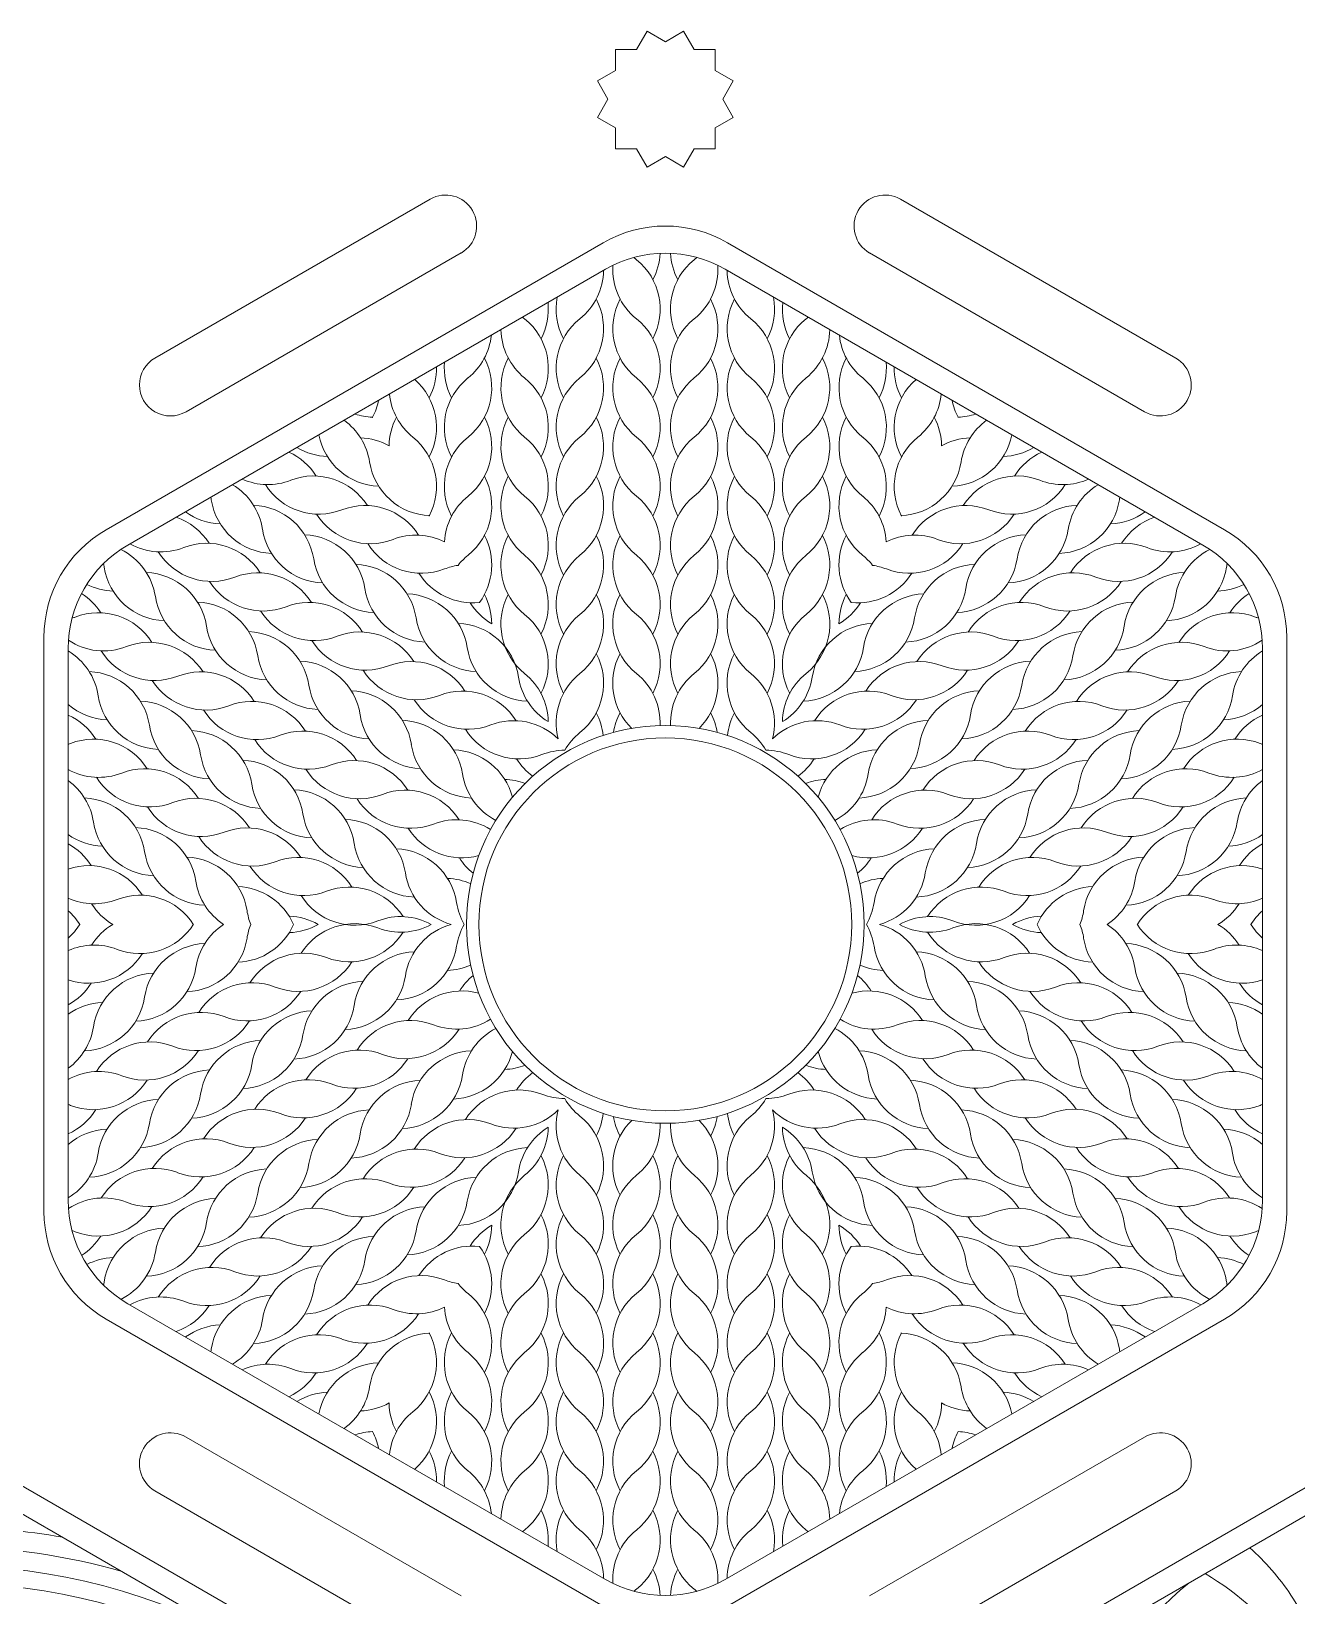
# Model space of a CAD drawing. Header units: millimetres. Extents: x -13 to 587, y 0 to 600.
# Drawn here: x 305.3 to 381.7, y 345.3 to 439.7 of the extents above; entities that cross this region are included whole.
import ezdxf

# ---------------------------------------------------------------- set-up
doc = ezdxf.new("R2010")
doc.units = ezdxf.units.MM
for name, color, linetype, lineweight, true_color in [('Cut_First', 1, 'Continuous', 20, 0xff0000), ('Cut_Second', 1, 'Continuous', 20, 0xff0000), ('Vector_Score', 5, 'Continuous', 0, 0x0000ff)]:
    doc.layers.add(name, color=color, linetype=linetype, lineweight=lineweight, true_color=true_color)

msp = doc.modelspace()

# ---------------------------------------------------------------- linework, layer by layer
at = {"layer": 'Cut_First'}
for p, q in [((309.857, 409.582), (339.857, 426.902)), ((347.357, 426.902), (377.357, 409.582)), ((306.107, 368.446), (306.107, 403.087)), ((381.107, 403.087), (381.107, 368.446)), ((339.857, 344.63), (309.857, 361.95)), ((377.357, 361.95), (347.357, 344.63)), ((334.232, 334.887), (304.232, 352.208)), ((352.982, 334.887), (382.982, 352.208))]:
    msp.add_line(p, q, dxfattribs=at)
msp.add_circle((343.607, 385.766), 11.25, dxfattribs=at)
for centre, start, end in [((343.607, 420.407), 60, 120), ((313.607, 403.087), 120, 180), ((373.607, 403.087), 0, 60), ((313.607, 368.446), 180, 240), ((373.607, 368.446), 300, 0)]:
    msp.add_arc(centre, 7.5, start, end, dxfattribs=at)
at = {"layer": 'Cut_Second'}
for p, q in [((342.509, 439.661), (341.875, 438.562)), ((343.607, 439.027), (342.509, 439.661)), ((344.705, 439.661), (343.607, 439.027)), ((345.339, 438.562), (344.705, 439.661)), ((341.875, 438.562), (340.607, 438.562)), ((340.607, 438.562), (340.607, 437.295)), ((346.607, 438.562), (345.339, 438.562)), ((346.607, 437.295), (346.607, 438.562)), ((340.607, 437.295), (339.509, 436.661)), ((347.705, 436.661), (346.607, 437.295)), ((339.509, 436.661), (340.143, 435.562)), ((347.071, 435.562), (347.705, 436.661)), ((340.143, 435.562), (339.509, 434.464)), ((347.705, 434.464), (347.071, 435.562)), ((339.509, 434.464), (340.607, 433.83)), ((346.607, 433.83), (347.705, 434.464)), ((340.607, 433.83), (340.607, 432.562)), ((346.607, 432.562), (346.607, 433.83)), ((340.607, 432.562), (341.875, 432.562)), ((341.875, 432.562), (342.509, 431.464)), ((344.705, 431.464), (345.339, 432.562)), ((345.339, 432.562), (346.607, 432.562)), ((342.509, 431.464), (343.607, 432.098)), ((343.607, 432.098), (344.705, 431.464)), ((312.807, 419.945), (329.407, 429.529)), ((357.807, 429.529), (374.407, 419.945)), ((331.282, 426.282), (314.682, 416.698)), ((372.532, 416.698), (355.932, 426.282)), ((314.682, 354.835), (331.282, 345.25)), ((355.932, 345.25), (372.532, 354.835)), ((329.407, 342.003), (312.807, 351.587)), ((374.407, 351.587), (357.807, 342.003))]:
    msp.add_line(p, q, dxfattribs=at)
for centre, start, end in [((330.345, 427.905), 300, 120), ((356.869, 427.905), 60, 240), ((313.744, 418.321), 120, 300), ((373.47, 418.321), 240, 60), ((313.744, 353.211), 60, 240), ((373.47, 353.211), 300, 120)]:
    msp.add_arc(centre, 1.875, start, end, dxfattribs=at)
at = {"layer": 'Vector_Score'}
for p, q in [((340.003, 425.3), (311.171, 408.654)), ((376.043, 408.654), (347.211, 425.3)), ((307.567, 402.412), (307.567, 369.12)), ((379.647, 369.12), (379.647, 402.412)), ((311.171, 362.878), (340.003, 346.232)), ((347.211, 346.232), (376.043, 362.878)), ((304.086, 350.606), (332.918, 333.96)), ((383.128, 350.606), (354.296, 333.96))]:
    msp.add_line(p, q, dxfattribs=at)
msp.add_circle((343.607, 385.766), 12, dxfattribs=at)
for centre, radius, start, end in [((343.607, 419.058), 7.208, 60, 120), ((344.26, 428.857), 3.823, 228.11206, 231.24538), ((339.474, 422.895), 3.823, 332.17822, 51.24538), ((339.475, 426.462), 3.823, 332.17822, 356.95643), ((347.74, 422.895), 3.823, 128.75462, 207.82178), ((347.739, 426.462), 3.823, 183.04357, 207.82178), ((342.954, 428.857), 3.823, 308.75462, 311.88794), ((336.054, 425.29), 3.823, 308.75462, 359.06082), ((344.26, 425.29), 3.823, 176.32146, 231.24538), ((342.954, 425.29), 3.823, 308.75462, 3.67854), ((351.16, 425.29), 3.823, 180.93918, 231.24538), ((332.724, 422.895), 3.823, 332.17822, 5.97764), ((340.84, 422.895), 3.823, 169.12812, 207.82178), ((336.055, 421.723), 3.823, 308.75462, 27.82178), ((344.259, 421.723), 3.823, 152.17822, 231.24538), ((342.955, 421.723), 3.823, 308.75462, 27.82178), ((351.159, 421.723), 3.823, 152.17822, 231.24538), ((346.374, 422.895), 3.823, 332.17822, 10.87188), ((354.49, 422.895), 3.823, 174.02236, 207.82178), ((337.51, 425.29), 3.823, 228.89179, 231.24538), ((332.724, 419.328), 3.823, 332.17822, 51.24538), ((340.84, 419.328), 3.823, 128.75462, 207.82178), ((339.474, 419.328), 3.823, 332.17822, 51.24538), ((347.74, 419.328), 3.823, 128.75462, 207.82178), ((346.374, 419.328), 3.823, 332.17822, 51.24538), ((354.49, 419.328), 3.823, 128.75462, 207.82178), ((349.704, 425.29), 3.823, 308.75462, 311.10821), ((329.305, 421.723), 3.823, 308.75462, 353.92928), ((337.509, 421.723), 3.823, 181.03631, 231.24538), ((349.705, 421.723), 3.823, 308.75462, 358.96369), ((357.909, 421.723), 3.823, 186.07072, 231.24538), ((325.974, 419.328), 3.823, 332.17822, 1.18963), ((334.09, 419.328), 3.823, 174.56955, 207.82178), ((329.306, 418.156), 3.823, 308.75462, 27.82178), ((337.508, 418.156), 3.823, 152.17822, 231.24538), ((336.056, 418.156), 3.823, 308.75462, 27.82178), ((344.258, 418.156), 3.823, 152.17822, 231.24538), ((342.956, 418.156), 3.823, 308.75462, 27.82178), ((351.158, 418.156), 3.823, 152.17822, 231.24538), ((349.706, 418.156), 3.823, 308.75462, 27.82178), ((357.908, 418.156), 3.823, 152.17822, 231.24538), ((353.124, 419.328), 3.823, 332.17822, 5.43045), ((361.24, 419.328), 3.823, 178.81037, 207.82178), ((325.973, 415.76), 3.823, 332.17822, 49.03373), ((334.091, 415.76), 3.823, 128.75462, 207.82178), ((332.723, 415.76), 3.823, 332.17822, 51.24538), ((340.841, 415.76), 3.823, 128.75462, 207.82178), ((339.473, 415.76), 3.823, 332.17822, 51.24538), ((347.741, 415.76), 3.823, 128.75462, 207.82178), ((346.373, 415.76), 3.823, 332.17822, 51.24538), ((354.491, 415.76), 3.823, 128.75462, 207.82178), ((353.123, 415.76), 3.823, 332.17822, 51.24538), ((361.241, 415.76), 3.823, 130.96627, 207.82178), ((322.556, 418.156), 3.823, 332.18522, 348.43733), ((330.758, 418.156), 3.823, 185.83059, 231.24538), ((356.456, 418.156), 3.823, 308.75462, 354.16941), ((364.658, 418.156), 3.823, 191.56267, 207.81478), ((326.083, 420.192), 3.823, 251.56267, 267.81478), ((329.171, 418.408), 3.823, 212.17822, 212.45282), ((322.556, 414.588), 3.823, 27.54718, 27.82178), ((330.758, 414.588), 3.823, 152.17822, 179.19403), ((329.306, 414.588), 3.823, 308.75462, 27.82178), ((337.508, 414.588), 3.823, 152.17822, 231.24538), ((336.056, 414.588), 3.823, 308.75462, 27.82178), ((344.258, 414.588), 3.823, 152.17822, 231.24538), ((342.956, 414.588), 3.823, 308.75462, 27.82178), ((351.158, 414.588), 3.823, 152.17822, 231.24538), ((349.706, 414.588), 3.823, 308.75462, 27.82178), ((357.908, 414.588), 3.823, 152.17822, 231.24538), ((356.456, 414.588), 3.823, 0.80597, 27.82178), ((364.658, 414.588), 3.823, 152.17822, 152.45282), ((358.043, 418.408), 3.823, 327.54718, 327.82178), ((361.132, 420.192), 3.823, 272.18522, 288.43733), ((321.981, 413.088), 3.823, 8.75462, 54.16941), ((365.233, 413.088), 3.823, 125.83059, 171.24538), ((323.358, 417.818), 3.823, 238.81037, 267.82178), ((326.448, 416.035), 3.823, 190.96627, 267.82178), ((325.071, 411.305), 3.823, 60.80597, 87.82178), ((325.972, 412.193), 3.823, 332.17822, 51.24538), ((334.092, 412.193), 3.823, 128.75462, 207.82178), ((332.722, 412.193), 3.823, 332.17822, 51.24538), ((340.842, 412.193), 3.823, 128.75462, 207.82178), ((339.472, 412.193), 3.823, 332.17822, 51.24538), ((347.742, 412.193), 3.823, 128.75462, 207.82178), ((346.372, 412.193), 3.823, 332.17822, 51.24538), ((354.492, 412.193), 3.823, 128.75462, 207.82178), ((353.122, 412.193), 3.823, 332.17822, 51.24538), ((361.242, 412.193), 3.823, 128.75462, 207.82178), ((362.143, 411.305), 3.823, 92.17822, 119.19403), ((360.766, 416.035), 3.823, 272.17822, 349.03373), ((363.856, 417.818), 3.823, 272.17822, 301.18963), ((319.3, 410.788), 3.823, 32.17822, 65.43045), ((329.538, 414.252), 3.823, 188.75462, 267.82178), ((357.676, 414.252), 3.823, 272.17822, 351.24538), ((367.914, 410.788), 3.823, 114.56955, 147.82178), ((319.619, 416.13), 3.823, 246.07072, 291.24538), ((322.389, 409.004), 3.823, 32.17822, 111.24538), ((329.307, 411.021), 3.823, 308.75462, 27.82178), ((337.507, 411.021), 3.823, 152.17822, 231.24538), ((336.057, 411.021), 3.823, 308.75462, 27.82178), ((344.257, 411.021), 3.823, 152.17822, 231.24538), ((342.957, 411.021), 3.823, 308.75462, 27.82178), ((351.157, 411.021), 3.823, 152.17822, 231.24538), ((349.707, 411.021), 3.823, 308.75462, 27.82178), ((357.907, 411.021), 3.823, 152.17822, 231.24538), ((364.825, 409.004), 3.823, 68.75462, 147.82178), ((367.596, 416.13), 3.823, 248.75462, 293.92928), ((315.517, 409.025), 3.823, 8.75462, 58.96369), ((322.708, 414.346), 3.823, 212.17822, 291.24538), ((334.092, 408.626), 3.823, 128.75462, 176.56114), ((332.722, 408.626), 3.823, 332.17822, 51.24538), ((340.842, 408.626), 3.823, 128.75462, 207.82178), ((339.472, 408.626), 3.823, 332.17822, 51.24538), ((347.742, 408.626), 3.823, 128.75462, 207.82178), ((346.372, 408.626), 3.823, 332.17822, 51.24538), ((354.492, 408.626), 3.823, 128.75462, 207.82178), ((353.122, 408.626), 3.823, 3.43886, 51.24538), ((364.507, 414.346), 3.823, 248.75462, 327.82178), ((371.698, 409.025), 3.823, 121.03631, 171.24538), ((316.894, 413.755), 3.823, 234.02236, 267.82178), ((312.427, 410.808), 3.823, 8.75462, 11.10821), ((319.983, 411.972), 3.823, 188.75462, 267.82178), ((318.606, 407.242), 3.823, 8.75462, 87.82178), ((325.478, 407.22), 3.823, 32.17822, 111.24538), ((361.736, 407.22), 3.823, 68.75462, 147.82178), ((368.608, 407.242), 3.823, 92.17822, 171.24538), ((367.231, 411.972), 3.823, 272.17822, 351.24538), ((370.32, 413.755), 3.823, 272.17822, 305.97764), ((374.787, 410.808), 3.823, 168.89179, 171.24538), ((312.836, 406.727), 3.823, 32.17822, 70.87188), ((325.796, 412.562), 3.823, 212.17822, 291.24538), ((361.418, 412.562), 3.823, 248.75462, 327.82178), ((374.378, 406.727), 3.823, 109.12812, 147.82178), ((315.925, 404.943), 3.823, 32.17822, 111.24538), ((323.073, 410.189), 3.823, 188.75462, 267.82178), ((321.696, 405.459), 3.823, 8.75462, 87.82178), ((328.567, 405.436), 3.823, 63.43886, 111.24538), ((329.307, 407.454), 3.823, 323.75231, 27.82178), ((337.507, 407.454), 3.823, 152.17822, 231.24538), ((336.057, 407.454), 3.823, 308.75462, 27.82178), ((344.257, 407.454), 3.823, 152.17822, 231.24538), ((342.957, 407.454), 3.823, 308.75462, 27.82178), ((351.157, 407.454), 3.823, 152.17822, 231.24538), ((349.707, 407.454), 3.823, 308.75462, 27.82178), ((357.907, 407.454), 3.823, 152.17822, 216.24769), ((358.647, 405.436), 3.823, 68.75462, 116.56114), ((365.518, 405.459), 3.823, 92.17822, 171.24538), ((364.141, 410.189), 3.823, 272.17822, 351.24538), ((371.289, 404.943), 3.823, 68.75462, 147.82178), ((314.775, 402.412), 7.208, 120, 180), ((309.052, 404.963), 3.823, 8.75462, 63.67854), ((313.155, 412.069), 3.823, 240.93918, 291.24538), ((316.244, 410.285), 3.823, 212.17822, 291.24538), ((326.163, 408.406), 3.823, 188.75462, 267.82178), ((328.885, 410.778), 3.823, 212.17822, 291.24538), ((334.093, 405.059), 3.823, 128.75462, 141.59531), ((332.721, 405.059), 3.823, 332.17822, 51.24538), ((340.843, 405.059), 3.823, 128.75462, 207.82178), ((339.471, 405.059), 3.823, 332.17822, 51.24538), ((347.743, 405.059), 3.823, 128.75462, 207.82178), ((346.371, 405.059), 3.823, 332.17822, 51.24538), ((354.493, 405.059), 3.823, 128.75462, 207.82178), ((353.121, 405.059), 3.823, 38.40469, 51.24538), ((358.329, 410.778), 3.823, 248.75462, 327.82178), ((361.051, 408.406), 3.823, 272.17822, 351.24538), ((370.971, 410.285), 3.823, 248.75462, 327.82178), ((374.059, 412.069), 3.823, 248.75462, 299.06082), ((378.162, 404.963), 3.823, 116.32146, 171.24538), ((372.439, 402.412), 7.208, 0, 60), ((305.962, 406.746), 3.823, 8.75462, 11.88794), ((313.519, 407.91), 3.823, 188.75462, 267.82178), ((312.142, 403.18), 3.823, 8.75462, 87.82178), ((319.014, 403.159), 3.823, 32.17822, 111.24538), ((324.785, 403.676), 3.823, 8.75462, 87.82178), ((331.974, 408.994), 3.823, 212.17822, 276.24769), ((331.656, 403.652), 3.823, 98.40469, 111.24538), ((355.24, 408.994), 3.823, 263.75231, 327.82178), ((355.558, 403.652), 3.823, 68.75462, 81.59531), ((362.429, 403.676), 3.823, 92.17822, 171.24538), ((368.2, 403.159), 3.823, 68.75462, 147.82178), ((375.073, 403.18), 3.823, 92.17822, 171.24538), ((373.695, 407.91), 3.823, 272.17822, 351.24538), ((381.252, 406.746), 3.823, 168.11206, 171.24538), ((310.429, 409.693), 3.823, 243.04357, 267.82178), ((319.333, 408.501), 3.823, 212.17822, 291.24538), ((329.252, 406.623), 3.823, 188.75462, 267.82178), ((357.962, 406.623), 3.823, 272.17822, 351.24538), ((367.882, 408.501), 3.823, 248.75462, 327.82178), ((376.785, 409.693), 3.823, 272.17822, 296.95643), ((306.297, 402.536), 3.823, 32.17822, 56.95643), ((316.608, 406.126), 3.823, 188.75462, 267.82178), ((315.231, 401.397), 3.823, 8.75462, 87.82178), ((322.103, 401.375), 3.823, 32.17822, 111.24538), ((327.875, 401.893), 3.823, 8.75462, 87.82178), ((335.063, 407.21), 3.823, 212.17822, 239.63309), ((329.308, 403.887), 3.823, 0.36691, 27.82178), ((337.506, 403.887), 3.823, 152.17822, 231.24538), ((336.058, 403.887), 3.823, 308.75462, 27.82178), ((344.256, 403.887), 3.823, 152.17822, 231.24538), ((342.958, 403.887), 3.823, 308.75462, 27.82178), ((351.156, 403.887), 3.823, 152.17822, 231.24538), ((349.708, 403.887), 3.823, 308.75462, 27.82178), ((357.906, 403.887), 3.823, 152.17822, 179.63309), ((352.151, 407.21), 3.823, 300.36691, 327.82178), ((359.339, 401.893), 3.823, 92.17822, 171.24538), ((365.111, 401.375), 3.823, 68.75462, 147.82178), ((371.983, 401.397), 3.823, 92.17822, 171.24538), ((370.606, 406.126), 3.823, 272.17822, 351.24538), ((380.917, 402.536), 3.823, 123.04357, 147.82178), ((306.616, 407.877), 3.823, 288.11206, 291.24538), ((309.386, 400.751), 3.823, 32.17822, 111.24538), ((322.421, 406.716), 3.823, 212.17822, 291.24538), ((332.342, 404.84), 3.823, 188.75462, 267.82178), ((332.72, 401.492), 3.823, 332.17822, 51.24538), ((340.844, 401.492), 3.823, 128.75462, 207.82178), ((339.47, 401.492), 3.823, 332.17822, 51.24538), ((347.744, 401.492), 3.823, 128.75462, 207.82178), ((346.37, 401.492), 3.823, 332.17822, 51.24538), ((354.494, 401.492), 3.823, 128.75462, 207.82178), ((354.872, 404.84), 3.823, 272.17822, 351.24538), ((364.793, 406.716), 3.823, 248.75462, 327.82178), ((377.828, 400.751), 3.823, 68.75462, 147.82178), ((380.598, 407.877), 3.823, 248.75462, 251.88794), ((319.698, 404.343), 3.823, 188.75462, 267.82178), ((318.321, 399.614), 3.823, 8.75462, 87.82178), ((325.192, 399.59), 3.823, 32.17822, 111.24538), ((330.965, 400.11), 3.823, 8.75462, 87.82178), ((356.25, 400.11), 3.823, 92.17822, 171.24538), ((362.022, 399.59), 3.823, 68.75462, 147.82178), ((368.893, 399.614), 3.823, 92.17822, 171.24538), ((367.516, 404.343), 3.823, 272.17822, 351.24538), ((305.602, 398.987), 3.823, 8.75462, 59.06082), ((309.705, 406.093), 3.823, 236.32146, 291.24538), ((312.794, 404.309), 3.823, 212.17822, 291.24538), ((312.475, 398.967), 3.823, 32.17822, 111.24538), ((325.51, 404.932), 3.823, 212.17822, 291.24538), ((335.431, 403.057), 3.823, 188.75462, 267.82178), ((351.783, 403.057), 3.823, 272.17822, 351.24538), ((361.704, 404.932), 3.823, 248.75462, 327.82178), ((374.739, 398.967), 3.823, 68.75462, 147.82178), ((374.421, 404.309), 3.823, 248.75462, 327.82178), ((377.509, 406.093), 3.823, 248.75462, 303.67854), ((381.612, 398.987), 3.823, 120.93918, 171.24538), ((322.788, 402.56), 3.823, 188.75462, 267.82178), ((321.41, 397.831), 3.823, 8.75462, 87.82178), ((328.281, 397.806), 3.823, 32.17822, 111.24538), ((336.059, 400.32), 3.823, 308.75462, 27.82178), ((344.255, 400.32), 3.823, 152.17822, 225.50149), ((342.959, 400.32), 3.823, 314.49851, 27.82178), ((351.155, 400.32), 3.823, 152.17822, 231.24538), ((358.933, 397.806), 3.823, 68.75462, 147.82178), ((365.804, 397.831), 3.823, 92.17822, 171.24538), ((364.426, 402.56), 3.823, 272.17822, 351.24538), ((308.692, 397.204), 3.823, 8.75462, 87.82178), ((315.883, 402.525), 3.823, 212.17822, 291.24538), ((315.564, 397.183), 3.823, 32.17822, 111.24538), ((328.599, 403.148), 3.823, 212.17822, 291.24538), ((338.521, 401.274), 3.823, 188.75462, 238.81932), ((332.72, 397.924), 3.823, 1.18068, 51.24538), ((340.844, 397.924), 3.823, 128.75462, 194.65474), ((339.47, 397.924), 3.823, 357.56156, 51.24538), ((347.744, 397.924), 3.823, 128.75462, 182.43844), ((346.37, 397.924), 3.823, 345.34526, 51.24538), ((354.494, 397.924), 3.823, 128.75462, 178.81932), ((348.693, 401.274), 3.823, 301.18068, 351.24538), ((358.615, 403.148), 3.823, 248.75462, 327.82178), ((371.65, 397.183), 3.823, 68.75462, 147.82178), ((371.332, 402.525), 3.823, 248.75462, 327.82178), ((378.523, 397.204), 3.823, 92.17822, 171.24538), ((313.158, 400.151), 3.823, 188.75462, 267.82178), ((325.877, 400.777), 3.823, 188.75462, 267.82178), ((324.5, 396.047), 3.823, 8.75462, 87.82178), ((331.688, 401.364), 3.823, 212.17822, 291.24538), ((331.37, 396.022), 3.823, 32.17822, 111.24538), ((355.844, 396.022), 3.823, 68.75462, 147.82178), ((355.526, 401.364), 3.823, 248.75462, 327.82178), ((362.714, 396.047), 3.823, 92.17822, 171.24538), ((361.337, 400.777), 3.823, 272.17822, 351.24538), ((374.056, 400.151), 3.823, 272.17822, 351.24538), ((310.069, 401.934), 3.823, 229.12812, 267.82178), ((306.011, 394.906), 3.823, 32.17822, 65.97764), ((311.781, 395.421), 3.823, 8.75462, 87.82178), ((318.971, 400.741), 3.823, 212.17822, 291.24538), ((318.653, 395.399), 3.823, 32.17822, 111.24538), ((328.967, 398.994), 3.823, 188.75462, 267.82178), ((336.059, 396.752), 3.823, 6.21055, 27.82178), ((344.255, 396.752), 3.823, 152.17822, 170.98814), ((342.959, 396.752), 3.823, 9.01186, 27.82178), ((351.155, 396.752), 3.823, 152.17822, 173.78945), ((358.247, 398.994), 3.823, 272.17822, 351.24538), ((368.561, 395.399), 3.823, 68.75462, 147.82178), ((368.243, 400.741), 3.823, 248.75462, 327.82178), ((375.433, 395.421), 3.823, 92.17822, 171.24538), ((377.145, 401.934), 3.823, 272.17822, 310.87188), ((381.203, 394.906), 3.823, 114.02236, 147.82178), ((316.248, 398.368), 3.823, 188.75462, 267.82178), ((314.871, 393.638), 3.823, 8.75462, 87.82178), ((321.742, 393.615), 3.823, 32.17822, 111.24538), ((327.59, 394.264), 3.823, 8.75462, 87.82178), ((334.777, 399.58), 3.823, 212.17822, 291.24538), ((334.459, 394.238), 3.823, 45.34526, 111.24538), ((352.755, 394.238), 3.823, 68.75462, 134.65474), ((352.437, 399.58), 3.823, 248.75462, 327.82178), ((359.625, 394.264), 3.823, 92.17822, 171.24538), ((365.472, 393.615), 3.823, 68.75462, 147.82178), ((372.343, 393.638), 3.823, 92.17822, 171.24538), ((370.966, 398.368), 3.823, 272.17822, 351.24538), ((306.33, 400.248), 3.823, 288.89179, 291.24538), ((309.1, 393.122), 3.823, 32.17822, 111.24538), ((322.06, 398.957), 3.823, 212.17822, 291.24538), ((332.056, 397.211), 3.823, 188.75462, 267.82178), ((340.845, 394.357), 3.823, 128.75462, 149.86267), ((346.369, 394.357), 3.823, 30.13733, 51.24538), ((355.158, 397.211), 3.823, 272.17822, 351.24538), ((365.154, 398.957), 3.823, 248.75462, 327.82178), ((378.114, 393.122), 3.823, 68.75462, 147.82178), ((380.884, 400.248), 3.823, 248.75462, 251.10821), ((319.338, 396.585), 3.823, 188.75462, 267.82178), ((317.96, 391.855), 3.823, 8.75462, 87.82178), ((324.831, 391.831), 3.823, 32.17822, 111.24538), ((330.679, 392.481), 3.823, 14.49851, 87.82178), ((337.866, 397.796), 3.823, 212.17822, 233.78945), ((337.548, 392.454), 3.823, 90.13733, 111.24538), ((349.666, 392.454), 3.823, 68.75462, 89.86267), ((349.348, 397.796), 3.823, 306.21055, 327.82178), ((356.535, 392.481), 3.823, 92.17822, 165.50149), ((362.383, 391.831), 3.823, 68.75462, 147.82178), ((369.254, 391.855), 3.823, 92.17822, 171.24538), ((367.876, 396.585), 3.823, 272.17822, 351.24538), ((309.419, 398.463), 3.823, 241.03631, 291.24538), ((312.508, 396.679), 3.823, 212.17822, 291.24538), ((312.189, 391.337), 3.823, 32.17822, 111.24538), ((325.149, 397.173), 3.823, 212.17822, 291.24538), ((335.146, 395.428), 3.823, 188.75462, 242.43844), ((352.068, 395.428), 3.823, 297.56156, 351.24538), ((362.065, 397.173), 3.823, 248.75462, 327.82178), ((375.025, 391.337), 3.823, 68.75462, 147.82178), ((374.707, 396.679), 3.823, 248.75462, 327.82178), ((377.796, 398.463), 3.823, 248.75462, 298.96369), ((305.317, 391.358), 3.823, 8.75462, 53.92928), ((322.427, 394.802), 3.823, 188.75462, 267.82178), ((321.05, 390.072), 3.823, 8.75462, 87.82178), ((327.92, 390.046), 3.823, 32.17822, 111.24538), ((333.769, 390.698), 3.823, 69.01186, 87.82178), ((353.445, 390.698), 3.823, 92.17822, 110.98814), ((359.294, 390.046), 3.823, 68.75462, 147.82178), ((366.164, 390.072), 3.823, 92.17822, 171.24538), ((364.787, 394.802), 3.823, 272.17822, 351.24538), ((381.898, 391.358), 3.823, 126.07072, 171.24538), ((308.406, 389.575), 3.823, 8.75462, 87.82178), ((315.596, 394.895), 3.823, 212.17822, 291.24538), ((315.278, 389.553), 3.823, 32.17822, 111.24538), ((328.238, 395.388), 3.823, 212.17822, 291.24538), ((358.976, 395.388), 3.823, 248.75462, 327.82178), ((371.936, 389.553), 3.823, 68.75462, 147.82178), ((371.618, 394.895), 3.823, 248.75462, 327.82178), ((378.808, 389.575), 3.823, 92.17822, 171.24538), ((312.873, 392.522), 3.823, 188.75462, 267.82178), ((325.517, 393.019), 3.823, 188.75462, 267.82178), ((324.14, 388.289), 3.823, 8.75462, 87.82178), ((331.009, 388.262), 3.823, 57.56156, 111.24538), ((356.205, 388.262), 3.823, 68.75462, 122.43844), ((363.075, 388.289), 3.823, 92.17822, 171.24538), ((361.697, 393.019), 3.823, 272.17822, 351.24538), ((374.341, 392.522), 3.823, 272.17822, 351.24538), ((309.783, 394.305), 3.823, 234.56955, 267.82178), ((311.496, 387.792), 3.823, 8.75462, 87.82178), ((318.685, 393.111), 3.823, 212.17822, 291.24538), ((318.367, 387.769), 3.823, 32.17822, 111.24538), ((331.327, 393.604), 3.823, 212.17822, 285.50149), ((355.887, 393.604), 3.823, 254.49851, 327.82178), ((368.847, 387.769), 3.823, 68.75462, 147.82178), ((368.529, 393.111), 3.823, 248.75462, 327.82178), ((375.718, 387.792), 3.823, 92.17822, 171.24538), ((377.431, 394.305), 3.823, 272.17822, 305.43045), ((305.725, 387.276), 3.823, 32.17822, 61.18963), ((315.963, 390.739), 3.823, 188.75462, 267.82178), ((328.606, 391.236), 3.823, 188.75462, 267.82178), ((327.229, 386.506), 3.823, 8.75462, 87.82178), ((359.985, 386.506), 3.823, 92.17822, 171.24538), ((358.608, 391.236), 3.823, 272.17822, 351.24538), ((371.251, 390.739), 3.823, 272.17822, 351.24538), ((381.489, 387.276), 3.823, 118.81037, 147.82178), ((308.814, 385.492), 3.823, 32.17822, 109.03373), ((314.585, 386.009), 3.823, 8.75462, 87.82178), ((321.774, 391.327), 3.823, 212.17822, 291.24538), ((321.456, 385.985), 3.823, 32.17822, 111.24538), ((334.416, 391.82), 3.823, 212.17822, 230.98814), ((352.798, 391.82), 3.823, 309.01186, 327.82178), ((365.758, 385.985), 3.823, 68.75462, 147.82178), ((365.44, 391.327), 3.823, 248.75462, 327.82178), ((372.629, 386.009), 3.823, 92.17822, 171.24538), ((378.4, 385.492), 3.823, 70.96627, 147.82178), ((319.052, 388.956), 3.823, 188.75462, 236.56114), ((317.675, 384.226), 3.823, 23.75231, 87.82178), ((324.545, 384.201), 3.823, 32.17822, 111.24538), ((331.696, 389.453), 3.823, 188.75462, 254.65474), ((330.319, 384.723), 3.823, 66.21055, 87.82178), ((356.895, 384.723), 3.823, 92.17822, 113.78945), ((355.518, 389.453), 3.823, 285.34526, 351.24538), ((362.669, 384.201), 3.823, 68.75462, 147.82178), ((369.539, 384.226), 3.823, 92.17822, 156.24769), ((368.162, 388.956), 3.823, 303.43886, 351.24538), ((309.133, 390.834), 3.823, 245.83059, 291.24538), ((311.903, 383.708), 3.823, 32.17822, 111.24538), ((324.863, 389.543), 3.823, 212.17822, 291.24538), ((334.786, 387.669), 3.823, 188.75462, 209.86267), ((352.428, 387.669), 3.823, 330.13733, 351.24538), ((362.351, 389.543), 3.823, 248.75462, 327.82178), ((375.311, 383.708), 3.823, 68.75462, 147.82178), ((378.082, 390.834), 3.823, 248.75462, 294.16941), ((305.031, 383.73), 3.823, 32.18522, 48.43733), ((312.221, 389.049), 3.823, 212.17822, 239.19403), ((322.142, 387.173), 3.823, 188.75462, 201.59531), ((320.765, 382.443), 3.823, 60.36691, 87.82178), ((327.634, 382.417), 3.823, 61.18068, 111.24538), ((359.58, 382.417), 3.823, 68.75462, 118.81932), ((366.45, 382.443), 3.823, 92.17822, 119.63309), ((365.072, 387.173), 3.823, 338.40469, 351.24538), ((374.993, 389.049), 3.823, 300.80597, 327.82178), ((382.183, 383.73), 3.823, 131.56267, 147.81478), ((305.031, 387.802), 3.823, 311.56267, 327.81478), ((308.121, 381.947), 3.823, 87.54718, 87.82178), ((308.121, 389.585), 3.823, 272.17822, 272.45282), ((312.221, 382.483), 3.823, 120.80597, 147.82178), ((311.903, 387.824), 3.823, 248.75462, 327.82178), ((319.052, 382.576), 3.823, 123.43886, 171.24538), ((317.675, 387.306), 3.823, 272.17822, 336.24769), ((322.142, 384.359), 3.823, 158.40469, 171.24538), ((320.765, 389.089), 3.823, 272.17822, 299.63309), ((324.863, 381.989), 3.823, 68.75462, 147.82178), ((324.545, 387.331), 3.823, 248.75462, 327.82178), ((327.634, 389.115), 3.823, 248.75462, 298.81932), ((331.696, 382.079), 3.823, 105.34526, 171.24538), ((334.786, 383.863), 3.823, 150.13733, 171.24538), ((352.428, 383.863), 3.823, 8.75462, 29.86267), ((355.518, 382.079), 3.823, 8.75462, 74.65474), ((359.58, 389.115), 3.823, 241.18068, 291.24538), ((362.669, 387.331), 3.823, 212.17822, 291.24538), ((362.351, 381.989), 3.823, 32.17822, 111.24538), ((366.45, 389.089), 3.823, 240.36691, 267.82178), ((369.539, 387.306), 3.823, 203.75231, 267.82178), ((365.072, 384.359), 3.823, 8.75462, 21.59531), ((368.162, 382.576), 3.823, 8.75462, 56.56114), ((375.311, 387.824), 3.823, 212.17822, 291.24538), ((374.993, 382.483), 3.823, 32.17822, 59.19403), ((379.093, 381.947), 3.823, 92.17822, 92.45282), ((379.093, 389.585), 3.823, 267.54718, 267.82178), ((382.183, 387.802), 3.823, 212.18522, 228.43733), ((309.133, 380.698), 3.823, 68.75462, 114.16941), ((315.963, 380.793), 3.823, 92.17822, 171.24538), ((314.585, 385.523), 3.823, 272.17822, 351.24538), ((327.229, 385.026), 3.823, 272.17822, 351.24538), ((359.985, 385.026), 3.823, 188.75462, 267.82178), ((372.629, 385.523), 3.823, 188.75462, 267.82178), ((371.251, 380.793), 3.823, 8.75462, 87.82178), ((378.082, 380.698), 3.823, 65.83059, 111.24538), ((308.814, 386.04), 3.823, 250.96627, 327.82178), ((321.774, 380.205), 3.823, 68.75462, 147.82178), ((321.456, 385.547), 3.823, 248.75462, 327.82178), ((328.606, 380.296), 3.823, 92.17822, 171.24538), ((330.319, 386.809), 3.823, 272.17822, 293.78945), ((356.895, 386.809), 3.823, 246.21055, 267.82178), ((358.608, 380.296), 3.823, 8.75462, 87.82178), ((365.758, 385.547), 3.823, 212.17822, 291.24538), ((365.44, 380.205), 3.823, 32.17822, 111.24538), ((378.4, 386.04), 3.823, 212.17822, 289.03373), ((312.873, 379.01), 3.823, 92.17822, 171.24538), ((311.496, 383.74), 3.823, 272.17822, 351.24538), ((325.517, 378.513), 3.823, 92.17822, 171.24538), ((324.14, 383.243), 3.823, 272.17822, 351.24538), ((334.416, 379.712), 3.823, 129.01186, 147.82178), ((352.798, 379.712), 3.823, 32.17822, 50.98814), ((363.075, 383.243), 3.823, 188.75462, 267.82178), ((361.697, 378.513), 3.823, 8.75462, 87.82178), ((375.718, 383.74), 3.823, 188.75462, 267.82178), ((374.341, 379.01), 3.823, 8.75462, 87.82178), ((305.725, 384.256), 3.823, 298.81037, 327.82178), ((318.685, 378.421), 3.823, 68.75462, 147.82178), ((318.367, 383.763), 3.823, 248.75462, 327.82178), ((331.327, 377.928), 3.823, 74.49851, 147.82178), ((355.887, 377.928), 3.823, 32.17822, 105.50149), ((368.847, 383.763), 3.823, 212.17822, 291.24538), ((368.529, 378.421), 3.823, 32.17822, 111.24538), ((381.489, 384.256), 3.823, 212.17822, 241.18963), ((309.783, 377.227), 3.823, 92.17822, 125.43045), ((308.406, 381.957), 3.823, 272.17822, 351.24538), ((315.596, 376.637), 3.823, 68.75462, 147.82178), ((322.427, 376.73), 3.823, 92.17822, 171.24538), ((321.05, 381.46), 3.823, 272.17822, 351.24538), ((366.164, 381.46), 3.823, 188.75462, 267.82178), ((364.787, 376.73), 3.823, 8.75462, 87.82178), ((371.618, 376.637), 3.823, 32.17822, 111.24538), ((378.808, 381.957), 3.823, 188.75462, 267.82178), ((377.431, 377.227), 3.823, 54.56955, 87.82178), ((305.317, 380.174), 3.823, 306.07072, 351.24538), ((315.278, 381.979), 3.823, 248.75462, 327.82178), ((328.238, 376.144), 3.823, 68.75462, 147.82178), ((331.009, 383.27), 3.823, 248.75462, 302.43844), ((356.205, 383.27), 3.823, 237.56156, 291.24538), ((358.976, 376.144), 3.823, 32.17822, 111.24538), ((371.936, 381.979), 3.823, 212.17822, 291.24538), ((381.898, 380.174), 3.823, 188.75462, 233.92928), ((312.508, 374.853), 3.823, 68.75462, 147.82178), ((319.338, 374.947), 3.823, 92.17822, 171.24538), ((317.96, 379.677), 3.823, 272.17822, 351.24538), ((327.92, 381.486), 3.823, 248.75462, 327.82178), ((335.146, 376.104), 3.823, 117.56156, 171.24538), ((352.068, 376.104), 3.823, 8.75462, 62.43844), ((359.294, 381.486), 3.823, 212.17822, 291.24538), ((369.254, 379.677), 3.823, 188.75462, 267.82178), ((367.876, 374.947), 3.823, 8.75462, 87.82178), ((374.707, 374.853), 3.823, 32.17822, 111.24538), ((312.189, 380.195), 3.823, 248.75462, 327.82178), ((325.149, 374.36), 3.823, 68.75462, 147.82178), ((324.831, 379.701), 3.823, 248.75462, 327.82178), ((332.056, 374.321), 3.823, 92.17822, 171.24538), ((330.679, 379.051), 3.823, 272.17822, 345.50149), ((356.535, 379.051), 3.823, 194.49851, 267.82178), ((355.158, 374.321), 3.823, 8.75462, 87.82178), ((362.383, 379.701), 3.823, 212.17822, 291.24538), ((362.065, 374.36), 3.823, 32.17822, 111.24538), ((375.025, 380.195), 3.823, 212.17822, 291.24538), ((309.419, 373.069), 3.823, 68.75462, 118.96369), ((316.248, 373.164), 3.823, 92.17822, 171.24538), ((314.871, 377.894), 3.823, 272.17822, 351.24538), ((327.59, 377.268), 3.823, 272.17822, 351.24538), ((333.769, 380.834), 3.823, 272.17822, 290.98814), ((337.866, 373.736), 3.823, 126.21055, 147.82178), ((349.348, 373.736), 3.823, 32.17822, 53.78945), ((353.445, 380.834), 3.823, 249.01186, 267.82178), ((359.625, 377.268), 3.823, 188.75462, 267.82178), ((372.343, 377.894), 3.823, 188.75462, 267.82178), ((370.966, 373.164), 3.823, 8.75462, 87.82178), ((377.796, 373.069), 3.823, 61.03631, 111.24538), ((309.1, 378.41), 3.823, 248.75462, 327.82178), ((322.06, 372.575), 3.823, 68.75462, 147.82178), ((321.742, 377.917), 3.823, 248.75462, 327.82178), ((328.967, 372.538), 3.823, 92.17822, 171.24538), ((334.777, 371.952), 3.823, 68.75462, 147.82178), ((352.437, 371.952), 3.823, 32.17822, 111.24538), ((358.247, 372.538), 3.823, 8.75462, 87.82178), ((365.472, 377.917), 3.823, 212.17822, 291.24538), ((365.154, 372.575), 3.823, 32.17822, 111.24538), ((378.114, 378.41), 3.823, 212.17822, 291.24538), ((306.33, 371.284), 3.823, 68.75462, 71.10821), ((313.158, 371.381), 3.823, 92.17822, 171.24538), ((311.781, 376.111), 3.823, 272.17822, 351.24538), ((324.5, 375.485), 3.823, 272.17822, 351.24538), ((337.548, 379.078), 3.823, 248.75462, 269.86267), ((340.845, 377.175), 3.823, 210.13733, 231.24538), ((346.369, 377.175), 3.823, 308.75462, 329.86267), ((349.666, 379.078), 3.823, 270.13733, 291.24538), ((362.714, 375.485), 3.823, 188.75462, 267.82178), ((375.433, 376.111), 3.823, 188.75462, 267.82178), ((374.056, 371.381), 3.823, 8.75462, 87.82178), ((380.884, 371.284), 3.823, 108.89179, 111.24538), ((306.011, 376.626), 3.823, 294.02236, 327.82178), ((318.971, 370.791), 3.823, 68.75462, 147.82178), ((318.653, 376.133), 3.823, 248.75462, 327.82178), ((325.877, 370.755), 3.823, 92.17822, 171.24538), ((331.688, 370.168), 3.823, 68.75462, 147.82178), ((334.459, 377.294), 3.823, 248.75462, 314.65474), ((340.844, 373.608), 3.823, 165.34526, 231.24538), ((336.059, 371.212), 3.823, 332.17822, 51.24538), ((336.059, 374.78), 3.823, 332.17822, 353.78945), ((344.255, 371.212), 3.823, 134.49851, 207.82178), ((344.255, 374.78), 3.823, 189.01186, 207.82178), ((342.959, 371.212), 3.823, 332.17822, 45.50149), ((342.959, 374.78), 3.823, 332.17822, 350.98814), ((351.155, 371.212), 3.823, 128.75462, 207.82178), ((351.155, 374.78), 3.823, 186.21055, 207.82178), ((346.37, 373.608), 3.823, 308.75462, 14.65474), ((352.755, 377.294), 3.823, 225.34526, 291.24538), ((355.526, 370.168), 3.823, 32.17822, 111.24538), ((361.337, 370.755), 3.823, 8.75462, 87.82178), ((368.561, 376.133), 3.823, 212.17822, 291.24538), ((368.243, 370.791), 3.823, 32.17822, 111.24538), ((381.203, 376.626), 3.823, 212.17822, 245.97764), ((310.069, 369.598), 3.823, 92.17822, 130.87188), ((308.692, 374.328), 3.823, 272.17822, 351.24538), ((321.41, 373.701), 3.823, 272.17822, 351.24538), ((331.37, 375.51), 3.823, 248.75462, 327.82178), ((338.521, 370.258), 3.823, 121.18068, 171.24538), ((332.72, 373.608), 3.823, 308.75462, 358.81932), ((339.47, 373.608), 3.823, 308.75462, 2.43844), ((347.744, 373.608), 3.823, 177.56156, 231.24538), ((354.494, 373.608), 3.823, 181.18068, 231.24538), ((348.693, 370.258), 3.823, 8.75462, 58.81932), ((355.844, 375.51), 3.823, 212.17822, 291.24538), ((365.804, 373.701), 3.823, 188.75462, 267.82178), ((378.523, 374.328), 3.823, 188.75462, 267.82178), ((377.145, 369.598), 3.823, 49.12812, 87.82178), ((305.602, 372.545), 3.823, 300.93918, 351.24538), ((315.883, 369.007), 3.823, 68.75462, 147.82178), ((315.564, 374.349), 3.823, 248.75462, 327.82178), ((322.788, 368.972), 3.823, 92.17822, 171.24538), ((328.599, 368.384), 3.823, 68.75462, 147.82178), ((335.431, 368.475), 3.823, 92.17822, 171.24538), ((351.783, 368.475), 3.823, 8.75462, 87.82178), ((358.615, 368.384), 3.823, 32.17822, 111.24538), ((364.426, 368.972), 3.823, 8.75462, 87.82178), ((371.65, 374.349), 3.823, 212.17822, 291.24538), ((371.332, 369.007), 3.823, 32.17822, 111.24538), ((381.612, 372.545), 3.823, 188.75462, 239.06082), ((312.794, 367.223), 3.823, 68.75462, 147.82178), ((319.698, 367.189), 3.823, 92.17822, 171.24538), ((318.321, 371.918), 3.823, 272.17822, 351.24538), ((328.281, 373.726), 3.823, 248.75462, 327.82178), ((332.72, 370.04), 3.823, 308.75462, 27.82178), ((340.844, 370.04), 3.823, 152.17822, 231.24538), ((339.47, 370.04), 3.823, 308.75462, 27.82178), ((347.744, 370.04), 3.823, 152.17822, 231.24538), ((346.37, 370.04), 3.823, 308.75462, 27.82178), ((354.494, 370.04), 3.823, 152.17822, 231.24538), ((358.933, 373.726), 3.823, 212.17822, 291.24538), ((368.893, 371.918), 3.823, 188.75462, 267.82178), ((367.516, 367.189), 3.823, 8.75462, 87.82178), ((374.421, 367.223), 3.823, 32.17822, 111.24538), ((312.475, 372.565), 3.823, 248.75462, 327.82178), ((325.51, 366.6), 3.823, 68.75462, 147.82178), ((332.342, 366.692), 3.823, 92.17822, 171.24538), ((330.965, 371.422), 3.823, 272.17822, 351.24538), ((337.506, 367.645), 3.823, 128.75462, 207.82178), ((336.058, 367.645), 3.823, 332.17822, 51.24538), ((344.256, 367.645), 3.823, 128.75462, 207.82178), ((342.958, 367.645), 3.823, 332.17822, 51.24538), ((351.156, 367.645), 3.823, 128.75462, 207.82178), ((349.708, 367.645), 3.823, 332.17822, 51.24538), ((356.25, 371.422), 3.823, 188.75462, 267.82178), ((354.872, 366.692), 3.823, 8.75462, 87.82178), ((361.704, 366.6), 3.823, 32.17822, 111.24538), ((374.739, 372.565), 3.823, 212.17822, 291.24538), ((314.775, 369.12), 7.208, 180, 240), ((309.705, 365.439), 3.823, 68.75462, 123.67854), ((316.608, 365.406), 3.823, 92.17822, 171.24538), ((315.231, 370.135), 3.823, 272.17822, 351.24538), ((325.192, 371.942), 3.823, 248.75462, 327.82178), ((362.022, 371.942), 3.823, 212.17822, 291.24538), ((371.983, 370.135), 3.823, 188.75462, 267.82178), ((370.606, 365.406), 3.823, 8.75462, 87.82178), ((372.439, 369.12), 7.208, 300, 0), ((377.509, 365.439), 3.823, 56.32146, 111.24538), ((309.386, 370.781), 3.823, 248.75462, 327.82178), ((322.421, 364.816), 3.823, 68.75462, 147.82178), ((329.252, 364.909), 3.823, 92.17822, 171.24538), ((327.875, 369.639), 3.823, 272.17822, 351.24538), ((332.721, 366.473), 3.823, 308.75462, 27.82178), ((340.843, 366.473), 3.823, 152.17822, 231.24538), ((339.471, 366.473), 3.823, 308.75462, 27.82178), ((347.743, 366.473), 3.823, 152.17822, 231.24538), ((346.371, 366.473), 3.823, 308.75462, 27.82178), ((354.493, 366.473), 3.823, 152.17822, 231.24538), ((359.339, 369.639), 3.823, 188.75462, 267.82178), ((357.962, 364.909), 3.823, 8.75462, 87.82178), ((364.793, 364.816), 3.823, 32.17822, 111.24538), ((377.828, 370.781), 3.823, 212.17822, 291.24538), ((306.616, 363.655), 3.823, 68.75462, 71.88794), ((313.519, 363.622), 3.823, 92.17822, 171.24538), ((312.142, 368.352), 3.823, 272.17822, 351.24538), ((322.103, 370.158), 3.823, 248.75462, 327.82178), ((324.785, 367.856), 3.823, 272.17822, 351.24538), ((335.063, 364.322), 3.823, 120.36691, 147.82178), ((329.308, 367.645), 3.823, 332.17822, 359.63309), ((357.906, 367.645), 3.823, 180.36691, 207.82178), ((352.151, 364.322), 3.823, 32.17822, 59.63309), ((362.429, 367.856), 3.823, 188.75462, 267.82178), ((365.111, 370.158), 3.823, 212.17822, 291.24538), ((375.073, 368.352), 3.823, 188.75462, 267.82178), ((373.695, 363.622), 3.823, 8.75462, 87.82178), ((380.598, 363.655), 3.823, 108.11206, 111.24538), ((306.297, 368.997), 3.823, 303.04357, 327.82178), ((319.333, 363.032), 3.823, 68.75462, 147.82178), ((319.014, 368.373), 3.823, 248.75462, 327.82178), ((326.163, 363.126), 3.823, 92.17822, 171.24538), ((331.974, 362.538), 3.823, 83.75231, 147.82178), ((329.307, 364.078), 3.823, 332.17822, 36.24769), ((337.507, 364.078), 3.823, 128.75462, 207.82178), ((336.057, 364.078), 3.823, 332.17822, 51.24538), ((344.257, 364.078), 3.823, 128.75462, 207.82178), ((342.957, 364.078), 3.823, 332.17822, 51.24538), ((351.157, 364.078), 3.823, 128.75462, 207.82178), ((349.707, 364.078), 3.823, 332.17822, 51.24538), ((357.907, 364.078), 3.823, 143.75231, 207.82178), ((355.24, 362.538), 3.823, 32.17822, 96.24769), ((361.051, 363.126), 3.823, 8.75462, 87.82178), ((368.2, 368.373), 3.823, 212.17822, 291.24538), ((367.882, 363.032), 3.823, 32.17822, 111.24538), ((380.917, 368.997), 3.823, 212.17822, 236.95643), ((310.429, 361.839), 3.823, 92.17822, 116.95643), ((309.052, 366.569), 3.823, 296.32146, 351.24538), ((321.696, 366.073), 3.823, 272.17822, 351.24538), ((365.518, 366.073), 3.823, 188.75462, 267.82178), ((378.162, 366.569), 3.823, 188.75462, 243.67854), ((376.785, 361.839), 3.823, 63.04357, 87.82178), ((316.244, 361.247), 3.823, 68.75462, 147.82178), ((315.925, 366.589), 3.823, 248.75462, 327.82178), ((323.073, 361.343), 3.823, 92.17822, 171.24538), ((328.885, 360.754), 3.823, 68.75462, 147.82178), ((332.722, 362.906), 3.823, 308.75462, 27.82178), ((340.842, 362.906), 3.823, 152.17822, 231.24538), ((339.472, 362.906), 3.823, 308.75462, 27.82178), ((347.742, 362.906), 3.823, 152.17822, 231.24538), ((346.372, 362.906), 3.823, 308.75462, 27.82178), ((354.492, 362.906), 3.823, 152.17822, 231.24538), ((358.329, 360.754), 3.823, 32.17822, 111.24538), ((364.141, 361.343), 3.823, 8.75462, 87.82178), ((371.289, 366.589), 3.823, 212.17822, 291.24538), ((370.971, 361.247), 3.823, 32.17822, 111.24538), ((305.962, 364.786), 3.823, 348.11206, 351.24538), ((318.606, 364.29), 3.823, 272.17822, 351.24538), ((331.656, 367.88), 3.823, 248.75462, 261.59531), ((334.093, 366.473), 3.823, 218.40469, 231.24538), ((329.307, 360.511), 3.823, 332.17822, 51.24538), ((337.507, 360.511), 3.823, 128.75462, 207.82178), ((336.057, 360.511), 3.823, 332.17822, 51.24538), ((344.257, 360.511), 3.823, 128.75462, 207.82178), ((342.957, 360.511), 3.823, 332.17822, 51.24538), ((351.157, 360.511), 3.823, 128.75462, 207.82178), ((349.707, 360.511), 3.823, 332.17822, 51.24538), ((357.907, 360.511), 3.823, 128.75462, 207.82178), ((353.121, 366.473), 3.823, 308.75462, 321.59531), ((355.558, 367.88), 3.823, 278.40469, 291.24538), ((368.608, 364.29), 3.823, 188.75462, 267.82178), ((381.252, 364.786), 3.823, 188.75462, 191.88794), ((313.155, 359.463), 3.823, 68.75462, 119.06082), ((312.836, 364.805), 3.823, 289.12812, 327.82178), ((319.983, 359.56), 3.823, 92.17822, 171.24538), ((325.796, 358.97), 3.823, 68.75462, 147.82178), ((328.567, 366.096), 3.823, 248.75462, 296.56114), ((334.092, 362.906), 3.823, 183.43886, 231.24538), ((353.122, 362.906), 3.823, 308.75462, 356.56114), ((358.647, 366.096), 3.823, 243.43886, 291.24538), ((361.418, 358.97), 3.823, 32.17822, 111.24538), ((367.231, 359.56), 3.823, 8.75462, 87.82178), ((374.378, 364.805), 3.823, 212.17822, 250.87188), ((374.059, 359.463), 3.823, 60.93918, 111.24538), ((316.894, 357.777), 3.823, 92.17822, 125.97764), ((315.517, 362.507), 3.823, 301.03631, 351.24538), ((325.478, 364.312), 3.823, 248.75462, 327.82178), ((361.736, 364.312), 3.823, 212.17822, 291.24538), ((371.698, 362.507), 3.823, 188.75462, 238.96369), ((370.32, 357.777), 3.823, 54.02236, 87.82178), ((322.708, 357.186), 3.823, 68.75462, 147.82178), ((329.538, 357.28), 3.823, 92.17822, 171.24538), ((325.972, 359.339), 3.823, 308.75462, 27.82178), ((334.092, 359.339), 3.823, 152.17822, 231.24538), ((332.722, 359.339), 3.823, 308.75462, 27.82178), ((340.842, 359.339), 3.823, 152.17822, 231.24538), ((339.472, 359.339), 3.823, 308.75462, 27.82178), ((347.742, 359.339), 3.823, 152.17822, 231.24538), ((346.372, 359.339), 3.823, 308.75462, 27.82178), ((354.492, 359.339), 3.823, 152.17822, 231.24538), ((353.122, 359.339), 3.823, 308.75462, 27.82178), ((361.242, 359.339), 3.823, 152.17822, 231.24538), ((357.676, 357.28), 3.823, 8.75462, 87.82178), ((364.507, 357.186), 3.823, 32.17822, 111.24538), ((312.427, 360.724), 3.823, 348.89179, 351.24538), ((322.389, 362.528), 3.823, 248.75462, 327.82178), ((329.306, 356.944), 3.823, 332.17822, 51.24538), ((337.508, 356.944), 3.823, 128.75462, 207.82178), ((336.056, 356.944), 3.823, 332.17822, 51.24538), ((344.258, 356.944), 3.823, 128.75462, 207.82178), ((342.956, 356.944), 3.823, 332.17822, 51.24538), ((351.158, 356.944), 3.823, 128.75462, 207.82178), ((349.706, 356.944), 3.823, 332.17822, 51.24538), ((357.908, 356.944), 3.823, 128.75462, 207.82178), ((364.825, 362.528), 3.823, 212.17822, 291.24538), ((374.787, 360.724), 3.823, 188.75462, 191.10821), ((319.619, 355.402), 3.823, 68.75462, 113.92928), ((326.448, 355.497), 3.823, 92.17822, 169.03373), ((360.766, 355.497), 3.823, 10.96627, 87.82178), ((367.596, 355.402), 3.823, 66.07072, 111.24538), ((319.3, 360.744), 3.823, 294.56955, 327.82178), ((321.981, 358.444), 3.823, 305.83059, 351.24538), ((365.233, 358.444), 3.823, 188.75462, 234.16941), ((367.914, 360.744), 3.823, 212.17822, 245.43045), ((323.358, 353.714), 3.823, 92.17822, 121.18963), ((325.071, 360.227), 3.823, 272.17822, 299.19403), ((330.758, 356.944), 3.823, 180.80597, 207.82178), ((325.973, 355.772), 3.823, 310.96627, 27.82178), ((334.091, 355.772), 3.823, 152.17822, 231.24538), ((332.723, 355.772), 3.823, 308.75462, 27.82178), ((340.841, 355.772), 3.823, 152.17822, 231.24538), ((339.473, 355.772), 3.823, 308.75462, 27.82178), ((347.741, 355.772), 3.823, 152.17822, 231.24538), ((346.373, 355.772), 3.823, 308.75462, 27.82178), ((354.491, 355.772), 3.823, 152.17822, 231.24538), ((353.123, 355.772), 3.823, 308.75462, 27.82178), ((361.241, 355.772), 3.823, 152.17822, 229.03373), ((356.456, 356.944), 3.823, 332.17822, 359.19403), ((362.143, 360.227), 3.823, 240.80597, 267.82178), ((363.856, 353.714), 3.823, 58.81037, 87.82178), ((330.758, 353.376), 3.823, 128.75462, 174.16941), ((329.306, 353.376), 3.823, 332.17822, 51.24538), ((337.508, 353.376), 3.823, 128.75462, 207.82178), ((336.056, 353.376), 3.823, 332.17822, 51.24538), ((344.258, 353.376), 3.823, 128.75462, 207.82178), ((342.956, 353.376), 3.823, 332.17822, 51.24538), ((351.158, 353.376), 3.823, 128.75462, 207.82178), ((349.706, 353.376), 3.823, 332.17822, 51.24538), ((357.908, 353.376), 3.823, 128.75462, 207.82178), ((356.456, 353.376), 3.823, 5.83059, 51.24538), ((326.083, 351.34), 3.823, 92.18522, 108.43733), ((329.171, 353.124), 3.823, 147.54718, 147.82178), ((322.556, 356.944), 3.823, 332.17822, 332.45282), ((322.556, 353.376), 3.823, 11.56267, 27.81478), ((364.658, 353.376), 3.823, 152.18522, 168.43733), ((364.658, 356.944), 3.823, 207.54718, 207.82178), ((358.043, 353.124), 3.823, 32.17822, 32.45282), ((361.132, 351.34), 3.823, 71.56267, 87.81478), ((325.974, 352.204), 3.823, 358.81037, 27.82178), ((334.09, 352.204), 3.823, 152.17822, 185.43045), ((332.724, 352.204), 3.823, 308.75462, 27.82178), ((340.84, 352.204), 3.823, 152.17822, 231.24538), ((339.474, 352.204), 3.823, 308.75462, 27.82178), ((347.74, 352.204), 3.823, 152.17822, 231.24538), ((346.374, 352.204), 3.823, 308.75462, 27.82178), ((354.49, 352.204), 3.823, 152.17822, 231.24538), ((353.124, 352.204), 3.823, 354.56955, 27.82178), ((361.24, 352.204), 3.823, 152.17822, 181.18963), ((329.305, 349.809), 3.823, 6.07072, 51.24538), ((337.509, 349.809), 3.823, 128.75462, 178.96369), ((336.055, 349.809), 3.823, 332.17822, 51.24538), ((344.259, 349.809), 3.823, 128.75462, 207.82178), ((342.955, 349.809), 3.823, 332.17822, 51.24538), ((351.159, 349.809), 3.823, 128.75462, 207.82178), ((349.705, 349.809), 3.823, 1.03631, 51.24538), ((357.909, 349.809), 3.823, 128.75462, 173.92928), ((332.724, 348.637), 3.823, 354.02236, 27.82178), ((340.84, 348.637), 3.823, 152.17822, 190.87188), ((339.474, 348.637), 3.823, 308.75462, 27.82178), ((347.74, 348.637), 3.823, 152.17822, 231.24538), ((346.374, 348.637), 3.823, 349.12812, 27.82178), ((354.49, 348.637), 3.823, 152.17822, 185.97764), ((300.482, 311.071), 38.313, 79.83567, 100.16433), ((337.51, 346.242), 3.823, 128.75462, 131.10821), ((336.054, 346.242), 3.823, 0.93918, 51.24538), ((344.26, 346.242), 3.823, 128.75462, 183.67854), ((342.954, 346.242), 3.823, 356.32146, 51.24538), ((351.16, 346.242), 3.823, 128.75462, 179.06082), ((349.704, 346.242), 3.823, 48.89179, 51.24538), ((300.482, 311.071), 37.113, 73.8118, 106.1882), ((368.112, 336.325), 16, 34.11678, 47.67937), ((300.482, 311.071), 35.988, 60, 120), ((339.475, 345.07), 3.823, 3.04357, 27.82178), ((347.739, 345.07), 3.823, 152.17822, 176.95643), ((368.115, 332.77), 16, 34.11678, 59.75123), ((300.482, 311.071), 34.938, 60, 120), ((343.607, 352.474), 7.208, 240, 300), ((344.26, 342.675), 3.823, 128.75462, 131.88794), ((342.954, 342.675), 3.823, 48.11206, 51.24538), ((385.136, 333.482), 16, 128.27892, 205.88322), ((373.907, 340.252), 9, 3.4644, 34.11678)]:
    msp.add_arc(centre, radius, start, end, dxfattribs=at)

doc.saveas('drawing.dxf')
